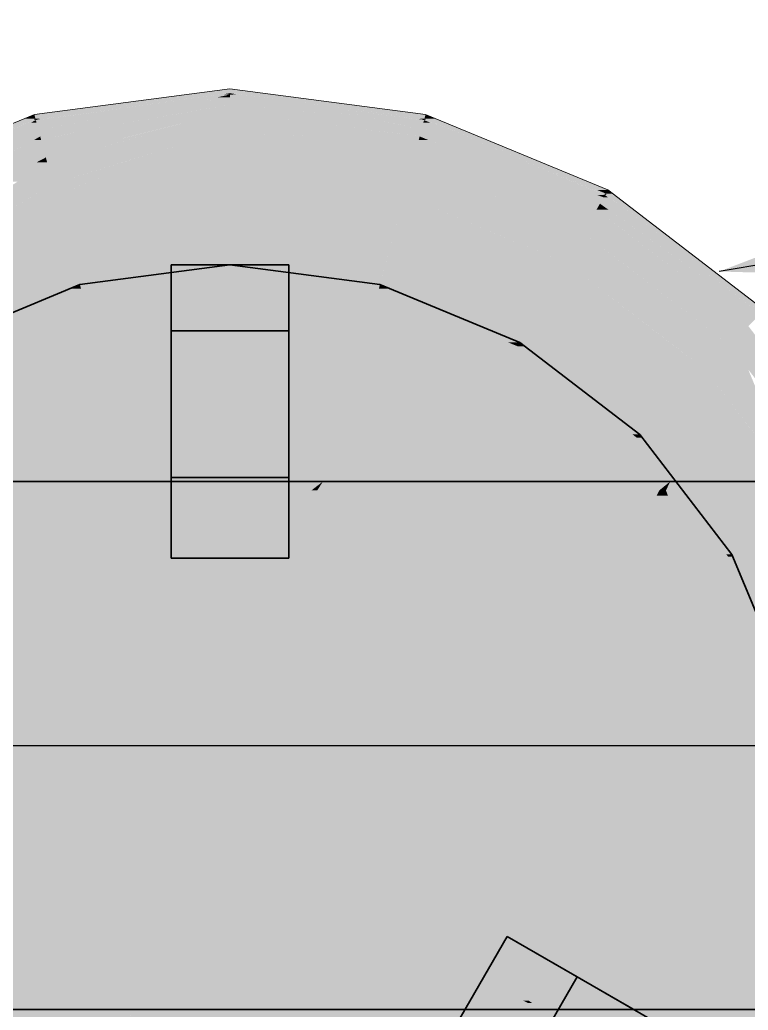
# Model space of a CAD drawing. Extents: x 0 to 756, y -25 to 420.
# Drawn here: x 305.13 to 315.05, y 305.62 to 319.13 of the extents above; entities that cross this region are included whole.
import ezdxf
from ezdxf.lldxf.tags import DXFTag

# ---------------------------------------------------------------- set-up
doc = ezdxf.new("R2010")
doc.units = 0
doc.layers.get('0').update_dxf_attribs({"lineweight": 25})
doc.layers.add('H_Text', color=7, linetype='Continuous', lineweight=25)
for name, color, linetype, lineweight, true_color in [('L_Schalldaempfer', 7, 'Continuous', 35, 0xababab), ('L_Schalldaempfer-Shading', 7, 'Continuous', 35, 0xababab), ('RL_Isolierung', 7, 'fein_strichliert', 18, 0x99ff99), ('Rohrleitung', 1, 'Continuous', 35, 0xff0000), ('Rohrleitung-Shading', 1, 'Continuous', 35, 0xff0000)]:
    doc.layers.add(name, color=color, linetype=linetype, lineweight=lineweight, true_color=true_color)
tags = doc.linetypes.add('fein_strichliert', pattern=[4, 1, -2, 1]).pattern_tags.tags
tags[8:9] = [DXFTag(74, 4), DXFTag(75, 0), DXFTag(340, '0'), DXFTag(46, 0.0), DXFTag(50, 0.0), DXFTag(44, 0.0), DXFTag(45, 0.0)]
tags[6:7] = [DXFTag(74, 4), DXFTag(75, 0), DXFTag(340, '0'), DXFTag(46, 0.0), DXFTag(50, 0.0), DXFTag(44, 0.0), DXFTag(45, 0.0)]
tags[4:5] = [DXFTag(74, 4), DXFTag(75, 0), DXFTag(340, '0'), DXFTag(46, 0.0), DXFTag(50, 0.0), DXFTag(44, 0.0), DXFTag(45, 0.0)]
tags = doc.linetypes.add('STRICHPUNKT2', pattern=[12.7, 6.35, -3.175, 0, -3.175]).pattern_tags.tags
tags[10:11] = [DXFTag(74, 4), DXFTag(75, 0), DXFTag(340, '0'), DXFTag(46, 0.0), DXFTag(50, 0.0), DXFTag(44, 0.0), DXFTag(45, 0.0)]
tags[8:9] = [DXFTag(74, 4), DXFTag(75, 0), DXFTag(340, '0'), DXFTag(46, 0.0), DXFTag(50, 0.0), DXFTag(44, 0.0), DXFTag(45, 0.0)]
tags[6:7] = [DXFTag(74, 4), DXFTag(75, 0), DXFTag(340, '0'), DXFTag(46, 0.0), DXFTag(50, 0.0), DXFTag(44, 0.0), DXFTag(45, 0.0)]
tags[4:5] = [DXFTag(74, 4), DXFTag(75, 0), DXFTag(340, '0'), DXFTag(46, 0.0), DXFTag(50, 0.0), DXFTag(44, 0.0), DXFTag(45, 0.0)]

# ---------------------------------------------------------------- blocks, each defined once
blk = doc.blocks.new('Shading-A0T78ON5OY', base_point=(304.212, 306.629))
at = {"layer": 'Rohrleitung-Shading', "color": 14, "true_color": 0x900000}
for points in [[(306.088, 317.88), (305.658, 317.88), (307.99, 318.187)], [(306.088, 317.88), (307.99, 318.13), (307.639, 318.13)], [(306.149, 317.88), (306.088, 317.88), (307.99, 318.13)], [(307.99, 318.13), (307.639, 318.13), (307.99, 318.187)], [(307.99, 318.118), (307.905, 318.118), (307.99, 318.13)], [(308.42, 318.13), (307.99, 318.13), (307.99, 318.187)], [(308.74, 318.031), (308.42, 318.13), (307.99, 318.13)], [(308.077, 318.118), (307.99, 318.118), (307.99, 318.13)], [(309.17, 318.031), (308.74, 318.031), (308.42, 318.13)], [(305.766, 317.828), (307.99, 318.118), (307.905, 318.118)], [(306.702, 317.938), (306.611, 317.938), (307.99, 318.118)], [(306.702, 317.938), (307.99, 318.108), (307.913, 318.108)], [(307.99, 318.108), (307.913, 318.108), (307.99, 318.118)], [(308.415, 318.064), (308.077, 318.118), (307.99, 318.118)], [(308.074, 318.108), (307.99, 318.108), (307.99, 318.118)], [(308.415, 318.064), (308.074, 318.108), (307.99, 318.108)], [(308.415, 318.064), (308.319, 318.064), (307.99, 318.108)], [(308.488, 318.064), (308.415, 318.064), (308.077, 318.118)], [(309.347, 317.929), (308.415, 318.064), (308.319, 318.064)], [(308.74, 318.031), (308.488, 318.064), (308.415, 318.064)], [(308.74, 318.031), (308.675, 318.031), (308.415, 318.064)], [(310.641, 317.781), (310.554, 317.781), (308.415, 318.064)], [(309.436, 317.929), (309.347, 317.929), (308.415, 318.064)], [(310.641, 317.781), (308.74, 318.031), (308.675, 318.031)], [(310.655, 317.836), (309.17, 318.031), (308.74, 318.031)], [(310.655, 317.836), (310.225, 317.836), (308.74, 318.031)], [(305.754, 317.836), (305.324, 317.836), (306.088, 317.88)], [(305.324, 317.836), (306.088, 317.88), (305.658, 317.88)], [(305.766, 317.828), (305.693, 317.828), (306.088, 317.88)], [(305.862, 317.828), (305.766, 317.828), (306.702, 317.938)], [(305.766, 317.828), (306.702, 317.938), (306.611, 317.938)], [(305.766, 317.828), (306.149, 317.88), (306.088, 317.88)], [(310.638, 317.77), (309.436, 317.929), (309.347, 317.929)], [(310.638, 317.77), (310.556, 317.77), (309.347, 317.929)], [(303.269, 316.913), (305.341, 317.77), (305.312, 317.77)], [(303.567, 317.047), (303.42, 317.047), (305.324, 317.836)], [(303.567, 317.047), (305.338, 317.781), (305.202, 317.781)], [(303.588, 317.047), (303.567, 317.047), (305.338, 317.781)], [(304.144, 317.262), (304.113, 317.262), (305.341, 317.77)], [(304.144, 317.262), (305.344, 317.759), (305.317, 317.759)], [(305.338, 317.781), (305.202, 317.781), (305.324, 317.836)], [(305.341, 317.77), (305.312, 317.77), (305.338, 317.781)], [(305.344, 317.759), (305.317, 317.759), (305.341, 317.77)], [(305.338, 317.781), (305.754, 317.836), (305.324, 317.836)], [(305.423, 317.781), (305.338, 317.781), (305.766, 317.828)], [(305.338, 317.781), (305.766, 317.828), (305.693, 317.828)], [(305.341, 317.77), (305.423, 317.781), (305.338, 317.781)], [(305.408, 317.77), (305.341, 317.77), (305.766, 317.828)], [(305.344, 317.759), (305.408, 317.77), (305.341, 317.77)], [(305.344, 317.759), (305.862, 317.828), (305.766, 317.828)], [(310.641, 317.781), (310.655, 317.836), (310.225, 317.836)], [(310.638, 317.77), (310.641, 317.781), (310.554, 317.781)], [(310.635, 317.759), (310.638, 317.77), (310.556, 317.77)], [(310.663, 317.759), (310.635, 317.759), (310.638, 317.77)], [(311.034, 317.607), (310.663, 317.759), (310.635, 317.759)], [(311.034, 317.607), (311.002, 317.607), (310.635, 317.759)], [(310.667, 317.77), (310.638, 317.77), (310.641, 317.781)], [(311.034, 317.607), (310.667, 317.77), (310.638, 317.77)], [(310.788, 317.781), (310.641, 317.781), (310.655, 317.836)], [(311.34, 317.491), (310.788, 317.781), (310.641, 317.781)], [(311.059, 317.607), (311.034, 317.607), (310.667, 317.77)], [(311.487, 317.491), (311.34, 317.491), (310.788, 317.781)], [(311.9, 317.235), (311.034, 317.607), (311.002, 317.607)], [(311.34, 317.491), (311.059, 317.607), (311.034, 317.607)], [(311.34, 317.491), (311.318, 317.491), (311.034, 317.607)], [(313.111, 316.758), (313.082, 316.758), (311.034, 317.607)], [(311.931, 317.235), (311.9, 317.235), (311.034, 317.607)], [(313.111, 316.758), (311.34, 317.491), (311.318, 317.491)], [(313.14, 316.807), (311.487, 317.491), (311.34, 317.491)], [(313.14, 316.807), (312.993, 316.807), (311.34, 317.491)], [(313.106, 316.748), (311.931, 317.235), (311.9, 317.235)], [(313.106, 316.748), (313.078, 316.748), (311.9, 317.235)], [(313.111, 316.758), (313.14, 316.807), (312.993, 316.807)], [(313.204, 316.758), (313.111, 316.758), (313.14, 316.807)], [(313.1, 316.738), (313.106, 316.748), (313.078, 316.748)], [(313.106, 316.748), (313.111, 316.758), (313.082, 316.758)], [(313.118, 316.738), (313.1, 316.738), (313.106, 316.748)], [(313.447, 316.488), (313.118, 316.738), (313.1, 316.738)], [(313.447, 316.488), (313.426, 316.488), (313.1, 316.738)], [(313.124, 316.748), (313.106, 316.748), (313.111, 316.758)], [(313.447, 316.488), (313.124, 316.748), (313.106, 316.748)], [(313.711, 316.297), (313.204, 316.758), (313.111, 316.758)], [(313.462, 316.488), (313.447, 316.488), (313.124, 316.748)], [(313.804, 316.297), (313.711, 316.297), (313.204, 316.758)], [(314.186, 315.905), (313.447, 316.488), (313.426, 316.488)], [(313.711, 316.297), (313.462, 316.488), (313.447, 316.488)], [(313.711, 316.297), (313.698, 316.297), (313.447, 316.488)], [(315.233, 315.13), (315.214, 315.13), (313.447, 316.488)], [(314.206, 315.905), (314.186, 315.905), (313.447, 316.488)], [(315.233, 315.13), (313.711, 316.297), (313.698, 316.297)], [(315.273, 315.17), (313.804, 316.297), (313.711, 316.297)], [(315.273, 315.17), (315.181, 315.17), (313.711, 316.297)], [(315.225, 315.122), (314.206, 315.905), (314.186, 315.905)], [(315.225, 315.122), (315.207, 315.122), (314.186, 315.905)], [(306.404, 315.517), (305.945, 315.517), (307.99, 315.726)], [(305.945, 315.517), (307.99, 315.726), (307.53, 315.726)], [(307.99, 315.726), (307.53, 315.726), (307.99, 315.787)], [(308.449, 315.726), (307.99, 315.726), (307.99, 315.787)], [(309.575, 315.517), (308.449, 315.726), (307.99, 315.726)], [(310.034, 315.517), (309.575, 315.517), (308.449, 315.726)], [(304.196, 314.728), (304.04, 314.728), (305.961, 315.459)], [(304.04, 314.728), (305.961, 315.459), (305.804, 315.459)], [(305.961, 315.459), (305.804, 315.459), (305.945, 315.517)], [(305.961, 315.459), (306.404, 315.517), (305.945, 315.517)], [(310.019, 315.459), (310.034, 315.517), (309.575, 315.517)], [(310.175, 315.459), (310.019, 315.459), (310.034, 315.517)], [(311.783, 314.728), (310.175, 315.459), (310.019, 315.459)], [(311.94, 314.728), (311.783, 314.728), (310.175, 315.459)], [(311.909, 314.676), (311.94, 314.728), (311.783, 314.728)], [(312.008, 314.676), (311.909, 314.676), (311.94, 314.728)], [(313.477, 313.473), (312.008, 314.676), (311.909, 314.676)], [(313.576, 313.473), (313.477, 313.473), (312.008, 314.676)], [(313.533, 313.43), (313.576, 313.473), (313.477, 313.473)], [(313.609, 313.43), (313.533, 313.43), (313.576, 313.473)], [(314.756, 311.837), (313.609, 313.43), (313.533, 313.43)], [(314.831, 311.837), (314.756, 311.837), (313.609, 313.43)], [(314.779, 311.806), (314.831, 311.837), (314.756, 311.837)], [(314.844, 311.806), (314.779, 311.806), (314.831, 311.837)], [(315.555, 309.931), (314.844, 311.806), (314.779, 311.806)], [(315.62, 309.931), (315.555, 309.931), (314.844, 311.806)], [(314.844, 303.967), (314.779, 303.967), (315.62, 305.842)], [(314.779, 303.967), (315.62, 305.842), (315.555, 305.842)]]:
    blk.add_solid(points, dxfattribs=at)
at = {"layer": 'Rohrleitung-Shading', "color": 14, "true_color": 0xb20000}
for points in [[(307.069, 317.938), (306.702, 317.938), (307.99, 318.108)], [(307.265, 317.948), (307.121, 317.948), (307.99, 318.108)], [(307.265, 317.948), (307.99, 318.071), (307.823, 318.071)], [(307.99, 317.971), (307.401, 317.971), (307.99, 318.071)], [(307.99, 318.071), (307.823, 318.071), (307.99, 318.108)], [(308.269, 318.071), (307.99, 318.071), (307.99, 318.108)], [(309.347, 317.929), (308.269, 318.071), (307.99, 318.071)], [(308.947, 317.971), (307.99, 317.971), (307.99, 318.071)], [(305.577, 317.759), (305.344, 317.759), (306.702, 317.938)], [(305.905, 317.724), (305.354, 317.724), (307.069, 317.938)], [(305.354, 317.724), (307.069, 317.938), (306.702, 317.938)], [(305.38, 317.627), (307.265, 317.948), (307.121, 317.948)], [(305.813, 317.627), (305.38, 317.627), (307.265, 317.948)], [(305.976, 317.612), (305.745, 317.612), (307.86, 317.948)], [(305.745, 317.612), (307.86, 317.948), (307.265, 317.948)], [(305.976, 317.612), (307.99, 317.877), (307.464, 317.877)], [(307.265, 317.948), (307.99, 317.971), (307.401, 317.971)], [(307.86, 317.948), (307.265, 317.948), (307.99, 317.971)], [(307.99, 317.877), (307.464, 317.877), (307.99, 317.971)], [(310.222, 317.792), (309.894, 317.792), (307.99, 317.971)], [(308.513, 317.929), (308.947, 317.971), (307.99, 317.971)], [(308.989, 317.877), (307.99, 317.877), (307.99, 317.971)], [(309.894, 317.792), (308.989, 317.877), (307.99, 317.877)], [(309.683, 317.802), (308.562, 317.802), (307.99, 317.877)], [(309.347, 317.929), (308.513, 317.929), (308.947, 317.971)], [(310.635, 317.759), (309.347, 317.929), (308.513, 317.929)], [(304.299, 317.262), (304.144, 317.262), (305.344, 317.759)], [(304.686, 317.417), (304.625, 317.417), (305.344, 317.759)], [(305.354, 317.724), (305.276, 317.724), (305.344, 317.759)], [(305.354, 317.724), (305.577, 317.759), (305.344, 317.759)], [(308.671, 317.792), (309.683, 317.802), (308.562, 317.802)], [(310.6, 317.627), (309.888, 317.627), (308.562, 317.802)], [(309.894, 317.792), (308.671, 317.792), (309.683, 317.802)], [(310.6, 317.627), (309.894, 317.792), (308.671, 317.792)], [(310.635, 317.759), (310.222, 317.792), (309.894, 317.792)], [(310.635, 317.759), (310.246, 317.759), (309.894, 317.792)], [(310.625, 317.724), (310.187, 317.724), (309.894, 317.792)], [(310.625, 317.724), (310.635, 317.759), (310.246, 317.759)], [(310.721, 317.724), (310.625, 317.724), (310.635, 317.759)], [(304.686, 317.417), (305.354, 317.724), (305.276, 317.724)], [(304.686, 317.417), (305.38, 317.627), (305.143, 317.627)], [(304.932, 317.417), (304.686, 317.417), (305.38, 317.627)], [(305.38, 317.627), (305.143, 317.627), (305.354, 317.724)], [(305.404, 317.537), (305.187, 317.537), (305.38, 317.627)], [(305.38, 317.627), (305.905, 317.724), (305.354, 317.724)], [(305.404, 317.537), (305.813, 317.627), (305.38, 317.627)], [(305.404, 317.537), (305.976, 317.612), (305.745, 317.612)], [(310.575, 317.537), (310.6, 317.627), (309.888, 317.627)], [(310.6, 317.627), (310.625, 317.724), (310.187, 317.724)], [(310.843, 317.537), (310.575, 317.537), (310.6, 317.627)], [(310.878, 317.627), (310.6, 317.627), (310.625, 317.724)], [(312.471, 316.962), (312.393, 316.962), (310.6, 317.627)], [(311.702, 317.235), (310.878, 317.627), (310.6, 317.627)], [(311.9, 317.235), (310.721, 317.724), (310.625, 317.724)], [(311.9, 317.235), (311.702, 317.235), (310.878, 317.627)], [(303.528, 316.76), (305.404, 317.537), (305.187, 317.537)], [(312.393, 316.962), (310.843, 317.537), (310.575, 317.537)], [(311.274, 317.316), (311.109, 317.316), (310.575, 317.537)], [(312.086, 316.962), (311.274, 317.316), (311.109, 317.316)], [(313.032, 316.62), (312.789, 316.62), (311.109, 317.316)], [(312.393, 316.962), (312.086, 316.962), (311.274, 317.316)], [(313.1, 316.738), (311.9, 317.235), (311.702, 317.235)], [(313.032, 316.62), (312.393, 316.962), (312.086, 316.962)], [(313.1, 316.738), (312.471, 316.962), (312.393, 316.962)], [(313.1, 316.738), (312.996, 316.738), (312.393, 316.962)], [(313.082, 316.706), (312.87, 316.706), (312.393, 316.962)], [(313.032, 316.62), (313.082, 316.706), (312.87, 316.706)], [(313.082, 316.706), (313.1, 316.738), (312.996, 316.738)], [(313.201, 316.62), (313.032, 316.62), (313.082, 316.706)], [(313.142, 316.706), (313.082, 316.706), (313.1, 316.738)], [(314.186, 315.905), (313.142, 316.706), (313.082, 316.706)], [(312.985, 316.539), (313.032, 316.62), (312.789, 316.62)], [(313.146, 316.539), (312.985, 316.539), (313.032, 316.62)], [(314.875, 315.088), (313.146, 316.539), (312.985, 316.539)], [(314.186, 315.905), (313.201, 316.62), (313.032, 316.62)], [(314.186, 315.905), (314.04, 315.905), (313.032, 316.62)], [(315.191, 315.088), (314.875, 315.088), (313.146, 316.539)], [(315.154, 315.114), (314.186, 315.905), (314.04, 315.905)], [(315.217, 315.114), (315.154, 315.114), (314.186, 315.905)], [(307.99, 315.549), (306.646, 315.549), (307.99, 315.726)], [(309.333, 315.549), (307.99, 315.549), (307.99, 315.726)], [(306.006, 315.288), (305.548, 315.288), (305.961, 315.459)], [(307.304, 315.459), (305.961, 315.459), (307.99, 315.549)], [(305.961, 315.459), (307.99, 315.549), (306.646, 315.549)], [(306.006, 315.288), (307.304, 315.459), (305.961, 315.459)], [(308.675, 315.459), (309.333, 315.549), (307.99, 315.549)], [(310.019, 315.459), (308.675, 315.459), (309.333, 315.549)], [(309.973, 315.288), (310.019, 315.459), (308.675, 315.459)], [(310.431, 315.288), (309.973, 315.288), (310.019, 315.459)], [(304.528, 314.676), (304.07, 314.676), (306.006, 315.288)], [(304.07, 314.676), (306.006, 315.288), (305.548, 315.288)], [(311.451, 314.676), (310.431, 315.288), (309.973, 315.288)], [(311.909, 314.676), (311.451, 314.676), (310.431, 315.288)], [(315.054, 314.951), (315.191, 315.088), (314.875, 315.088)], [(311.821, 314.523), (311.909, 314.676), (311.451, 314.676)], [(312.109, 314.523), (311.821, 314.523), (311.909, 314.676)], [(313.245, 313.43), (312.109, 314.523), (311.821, 314.523)], [(313.533, 313.43), (313.245, 313.43), (312.109, 314.523)], [(313.408, 313.305), (313.533, 313.43), (313.245, 313.43)], [(313.629, 313.305), (313.408, 313.305), (313.533, 313.43)], [(314.558, 311.806), (313.629, 313.305), (313.408, 313.305)], [(314.779, 311.806), (314.558, 311.806), (313.629, 313.305)], [(314.626, 311.718), (314.779, 311.806), (314.558, 311.806)], [(314.815, 311.718), (314.626, 311.718), (314.779, 311.806)], [(315.372, 309.916), (314.815, 311.718), (314.626, 311.718)], [(315.562, 309.916), (315.372, 309.916), (314.815, 311.718)], [(314.815, 304.055), (314.626, 304.055), (315.562, 305.858)], [(314.626, 304.055), (315.562, 305.858), (315.372, 305.858)]]:
    blk.add_solid(points, dxfattribs=at)
at = {"layer": 'Rohrleitung-Shading', "color": 12, "true_color": 0xd00000}
for points in [[(306.929, 317.612), (305.976, 317.612), (307.99, 317.877)], [(306.943, 317.586), (306.826, 317.586), (307.99, 317.877)], [(307.99, 317.827), (307.808, 317.827), (307.99, 317.877)], [(308.372, 317.827), (307.99, 317.827), (307.99, 317.877)], [(306.943, 317.586), (307.99, 317.827), (307.808, 317.827)], [(307.99, 317.586), (306.943, 317.586), (307.99, 317.827)], [(308.562, 317.802), (308.372, 317.827), (307.99, 317.827)], [(308.562, 317.802), (307.99, 317.802), (307.99, 317.827)], [(307.99, 317.58), (308.562, 317.802), (307.99, 317.802)], [(310.243, 317.58), (307.99, 317.58), (308.562, 317.802)], [(305.636, 317.537), (305.404, 317.537), (305.976, 317.612)], [(306.433, 317.488), (305.417, 317.488), (306.929, 317.612)], [(305.417, 317.488), (306.929, 317.612), (305.976, 317.612)], [(304.004, 316.76), (303.528, 316.76), (305.404, 317.537)], [(304.469, 316.985), (304.41, 316.985), (305.404, 317.537)], [(304.469, 316.985), (305.417, 317.488), (305.321, 317.488)], [(305.481, 317.25), (304.968, 317.25), (305.417, 317.488)], [(305.417, 317.488), (305.321, 317.488), (305.404, 317.537)], [(305.417, 317.488), (305.636, 317.537), (305.404, 317.537)], [(305.481, 317.25), (306.433, 317.488), (305.417, 317.488)], [(305.481, 317.25), (306.943, 317.586), (306.826, 317.586)], [(305.734, 317.25), (305.481, 317.25), (306.943, 317.586)], [(307.305, 317.422), (306.354, 317.422), (307.99, 317.58)], [(306.354, 317.422), (307.99, 317.58), (306.922, 317.58)], [(307.99, 317.58), (306.922, 317.58), (306.943, 317.586)], [(307.99, 317.58), (307.99, 317.586), (306.943, 317.586)], [(307.305, 317.422), (307.99, 317.513), (307.695, 317.513)], [(307.99, 317.513), (307.695, 317.513), (307.99, 317.58)], [(309.207, 317.537), (310.243, 317.58), (307.99, 317.58)], [(309.88, 317.513), (307.99, 317.513), (307.99, 317.58)], [(308.176, 317.488), (309.88, 317.513), (307.99, 317.513)], [(310.562, 317.488), (308.176, 317.488), (309.88, 317.513)], [(310.481, 317.185), (310.562, 317.488), (308.176, 317.488)], [(310.575, 317.537), (309.207, 317.537), (310.243, 317.58)], [(310.562, 317.488), (310.575, 317.537), (309.207, 317.537)], [(311.109, 317.316), (310.516, 317.316), (310.562, 317.488)], [(310.693, 317.488), (310.562, 317.488), (310.575, 317.537)], [(311.109, 317.316), (310.693, 317.488), (310.562, 317.488)], [(305.498, 317.185), (307.305, 317.422), (306.354, 317.422)], [(304.469, 316.985), (305.481, 317.25), (304.968, 317.25)], [(304.982, 316.985), (304.469, 316.985), (305.481, 317.25)], [(304.86, 316.92), (305.498, 317.185), (305.357, 317.185)], [(305.498, 317.185), (305.357, 317.185), (305.481, 317.25)], [(305.498, 317.185), (305.734, 317.25), (305.481, 317.25)], [(310.481, 317.185), (311.109, 317.316), (310.516, 317.316)], [(311.426, 317.185), (310.481, 317.185), (311.109, 317.316)], [(312.04, 316.539), (311.426, 317.185), (310.481, 317.185)], [(312.985, 316.539), (312.04, 316.539), (311.426, 317.185)], [(312.803, 316.223), (312.985, 316.539), (312.04, 316.539)], [(313.396, 316.223), (312.803, 316.223), (312.985, 316.539)], [(314.46, 314.951), (313.396, 316.223), (312.803, 316.223)], [(315.054, 314.951), (314.46, 314.951), (313.396, 316.223)], [(307.99, 315.288), (306.006, 315.288), (307.99, 315.549)], [(309.973, 315.288), (307.99, 315.288), (307.99, 315.549)], [(306.079, 315.018), (305.354, 315.018), (306.006, 315.288)], [(306.011, 315.27), (307.99, 315.288), (306.006, 315.288)], [(307.99, 315.27), (306.011, 315.27), (307.99, 315.288)], [(306.079, 315.018), (307.99, 315.27), (306.011, 315.27)], [(309.968, 315.27), (307.99, 315.27), (309.973, 315.288)], [(307.99, 315.27), (309.973, 315.288), (307.99, 315.288)], [(309.9, 315.018), (309.968, 315.27), (307.99, 315.27)], [(310.625, 315.018), (309.9, 315.018), (309.973, 315.288)], [(304.883, 314.523), (304.158, 314.523), (306.079, 315.018)], [(304.158, 314.523), (306.079, 315.018), (305.354, 315.018)], [(311.096, 314.523), (310.625, 315.018), (309.9, 315.018)], [(311.821, 314.523), (311.096, 314.523), (310.625, 315.018)], [(314.796, 314.693), (315.054, 314.951), (314.46, 314.951)], [(315.252, 314.693), (314.796, 314.693), (315.054, 314.951)], [(316.186, 312.882), (315.252, 314.693), (314.796, 314.693)], [(311.681, 314.281), (311.821, 314.523), (311.096, 314.523)], [(312.137, 314.281), (311.681, 314.281), (311.821, 314.523)], [(312.953, 313.305), (312.137, 314.281), (311.681, 314.281)], [(313.408, 313.305), (312.953, 313.305), (312.137, 314.281)], [(313.21, 313.107), (313.408, 313.305), (312.953, 313.305)], [(313.56, 313.107), (313.21, 313.107), (313.408, 313.305)], [(314.276, 311.718), (313.56, 313.107), (313.21, 313.107)], [(314.626, 311.718), (314.276, 311.718), (313.56, 313.107)], [(314.383, 311.578), (314.626, 311.718), (314.276, 311.718)], [(314.684, 311.578), (314.383, 311.578), (314.626, 311.718)], [(315.091, 309.87), (314.684, 311.578), (314.383, 311.578)], [(315.391, 309.87), (315.091, 309.87), (314.684, 311.578)], [(314.684, 304.195), (314.383, 304.195), (315.391, 305.903)], [(314.383, 304.195), (315.391, 305.903), (315.091, 305.903)]]:
    blk.add_solid(points, dxfattribs=at)
at = {"layer": 'Rohrleitung-Shading', "color": 1, "true_color": 0xe80000}
for points in [[(307.99, 317.422), (307.305, 317.422), (307.99, 317.513)], [(310.481, 317.185), (307.99, 317.185), (307.99, 317.513)], [(306.532, 317.185), (305.498, 317.185), (307.305, 317.422)], [(306.011, 316.891), (305.577, 316.891), (307.305, 317.422)], [(307.99, 317.042), (306.379, 317.042), (307.99, 317.422)], [(306.379, 317.042), (307.99, 317.422), (307.305, 317.422)], [(305.096, 316.92), (304.86, 316.92), (305.498, 317.185)], [(305.577, 316.891), (305.05, 316.891), (305.498, 317.185)], [(305.577, 316.891), (306.532, 317.185), (305.498, 317.185)], [(310.443, 317.042), (307.99, 317.042), (310.481, 317.185)], [(307.99, 317.042), (310.481, 317.185), (307.99, 317.185)], [(311.579, 316.73), (310.359, 316.73), (310.481, 317.185)], [(305.62, 316.73), (307.99, 317.042), (306.379, 317.042)], [(310.359, 316.73), (310.443, 317.042), (307.99, 317.042)], [(304.667, 316.335), (304.204, 316.335), (305.577, 316.891)], [(304.204, 316.335), (305.577, 316.891), (305.05, 316.891)], [(305.62, 316.73), (305.314, 316.73), (305.577, 316.891)], [(305.62, 316.73), (306.011, 316.891), (305.577, 316.891)], [(304.667, 316.335), (305.62, 316.73), (305.314, 316.73)], [(311.583, 316.223), (311.579, 316.73), (310.359, 316.73)], [(312.803, 316.223), (311.583, 316.223), (311.579, 316.73)], [(312.567, 315.815), (312.803, 316.223), (311.583, 316.223)], [(313.334, 315.815), (312.567, 315.815), (312.803, 316.223)], [(314.03, 314.693), (313.334, 315.815), (312.567, 315.815)], [(314.796, 314.693), (314.03, 314.693), (313.334, 315.815)], [(307.99, 315.018), (306.079, 315.018), (307.99, 315.27)], [(309.9, 315.018), (307.99, 315.018), (307.99, 315.27)], [(306.172, 314.669), (305.237, 314.669), (306.079, 315.018)], [(306.108, 314.909), (307.99, 315.018), (306.079, 315.018)], [(307.99, 314.909), (306.108, 314.909), (307.99, 315.018)], [(306.172, 314.669), (307.99, 314.909), (306.108, 314.909)], [(309.871, 314.909), (307.99, 314.909), (309.9, 315.018)], [(307.99, 314.909), (309.9, 315.018), (307.99, 315.018)], [(309.807, 314.669), (309.871, 314.909), (307.99, 314.909)], [(310.742, 314.669), (309.807, 314.669), (309.9, 315.018)], [(305.233, 314.281), (304.298, 314.281), (306.172, 314.669)], [(304.298, 314.281), (306.172, 314.669), (305.237, 314.669)], [(310.746, 314.281), (310.742, 314.669), (309.807, 314.669)], [(311.681, 314.281), (310.746, 314.281), (310.742, 314.669)], [(314.463, 314.36), (314.796, 314.693), (314.03, 314.693)], [(315.052, 314.36), (314.463, 314.36), (314.796, 314.693)], [(315.738, 312.7), (315.052, 314.36), (314.463, 314.36)], [(304.479, 313.968), (305.233, 314.281), (304.298, 314.281)], [(311.501, 313.968), (311.681, 314.281), (310.746, 314.281)], [(312.089, 313.968), (311.501, 313.968), (311.681, 314.281)], [(312.622, 313.107), (312.089, 313.968), (311.501, 313.968)], [(313.21, 313.107), (312.622, 313.107), (312.089, 313.968)], [(312.955, 312.852), (313.21, 313.107), (312.622, 313.107)], [(313.406, 312.852), (312.955, 312.852), (313.21, 313.107)], [(313.932, 311.578), (313.406, 312.852), (312.955, 312.852)], [(314.383, 311.578), (313.932, 311.578), (313.406, 312.852)], [(314.071, 311.398), (314.383, 311.578), (313.932, 311.578)], [(314.458, 311.398), (314.071, 311.398), (314.383, 311.578)], [(314.734, 309.797), (314.458, 311.398), (314.071, 311.398)], [(315.121, 309.797), (314.734, 309.797), (314.458, 311.398)], [(314.772, 309.704), (315.121, 309.797), (314.734, 309.797)], [(314.772, 309.704), (315.133, 309.704), (315.121, 309.797)], [(315.012, 307.887), (315.373, 307.887), (314.772, 309.704)], [(315.373, 307.887), (314.772, 309.704), (315.133, 309.704)], [(315.133, 306.069), (314.772, 306.069), (315.373, 307.887)], [(314.772, 306.069), (315.373, 307.887), (315.012, 307.887)], [(315.121, 305.976), (314.734, 305.976), (314.772, 306.069)], [(315.121, 305.976), (315.133, 306.069), (314.772, 306.069)], [(314.458, 304.376), (314.071, 304.376), (315.121, 305.976)], [(314.071, 304.376), (315.121, 305.976), (314.734, 305.976)]]:
    blk.add_solid(points, dxfattribs=at)
at = {"layer": 'Rohrleitung-Shading', "color": 1, "true_color": 0xf70000}
for points in [[(307.99, 316.73), (305.62, 316.73), (307.99, 317.042)], [(310.359, 316.73), (307.99, 316.73), (307.99, 317.042)], [(305.726, 316.335), (304.667, 316.335), (305.62, 316.73)], [(306.73, 312.588), (307.99, 316.73), (305.62, 316.73)], [(307.99, 312.588), (306.73, 312.588), (307.99, 316.73)], [(309.249, 312.588), (307.99, 312.588), (310.359, 316.73)], [(307.99, 312.588), (310.359, 316.73), (307.99, 316.73)], [(312.567, 315.815), (310.114, 315.815), (310.359, 316.73)], [(305.534, 312.428), (305.726, 316.335), (304.667, 316.335)], [(306.773, 312.428), (305.534, 312.428), (305.726, 316.335)], [(310.612, 312.428), (309.206, 312.428), (312.567, 315.815)], [(309.206, 312.428), (312.567, 315.815), (310.114, 315.815)], [(314.463, 314.36), (311.727, 314.36), (312.567, 315.815)], [(305.639, 311.958), (304.856, 315.488), (303.601, 315.488)], [(307.99, 314.669), (306.172, 314.669), (307.99, 314.909)], [(309.807, 314.669), (307.99, 314.669), (307.99, 314.909)], [(306.36, 313.968), (304.479, 313.968), (306.172, 314.669)], [(307.023, 311.493), (307.99, 314.669), (306.172, 314.669)], [(307.99, 311.493), (307.023, 311.493), (307.99, 314.669)], [(308.956, 311.493), (307.99, 311.493), (309.807, 314.669)], [(307.99, 311.493), (309.807, 314.669), (307.99, 314.669)], [(311.501, 313.968), (309.619, 313.968), (309.807, 314.669)], [(312.061, 311.958), (310.34, 311.958), (314.463, 314.36)], [(310.34, 311.958), (314.463, 314.36), (311.727, 314.36)], [(315.918, 312.464), (312.567, 312.464), (314.463, 314.36)], [(305.979, 311.37), (306.36, 313.968), (304.479, 313.968)], [(307.056, 311.37), (305.979, 311.37), (306.36, 313.968)], [(310.001, 311.37), (308.923, 311.37), (311.501, 313.968)], [(308.923, 311.37), (311.501, 313.968), (309.619, 313.968)], [(312.955, 312.852), (310.856, 312.852), (311.501, 313.968)], [(305.639, 311.958), (303.918, 311.958), (304.626, 313.713)], [(306.187, 311.01), (304.867, 311.01), (305.123, 312.852)], [(311.113, 311.01), (309.793, 311.01), (312.955, 312.852)], [(309.793, 311.01), (312.955, 312.852), (310.856, 312.852)], [(314.071, 311.398), (311.501, 311.398), (312.955, 312.852)], [(306.773, 312.428), (307.99, 312.588), (306.73, 312.588)], [(309.206, 312.428), (309.249, 312.588), (307.99, 312.588)], [(313.748, 311.211), (311.314, 311.211), (315.918, 312.464)], [(311.314, 311.211), (315.918, 312.464), (312.567, 312.464)], [(316.833, 310.256), (312.094, 310.256), (315.918, 312.464)], [(305.639, 311.958), (306.773, 312.428), (305.534, 312.428)], [(310.34, 311.958), (310.612, 312.428), (309.206, 312.428)], [(304.665, 311.211), (305.639, 311.958), (303.918, 311.958)], [(311.314, 311.211), (312.061, 311.958), (310.34, 311.958)], [(305.44, 310.437), (303.573, 310.437), (304.479, 311.398)], [(307.056, 311.37), (307.99, 311.493), (307.023, 311.493)], [(308.923, 311.37), (308.956, 311.493), (307.99, 311.493)], [(312.406, 310.437), (310.54, 310.437), (314.071, 311.398)], [(310.54, 310.437), (314.071, 311.398), (311.501, 311.398)], [(314.772, 309.704), (311.138, 309.704), (314.071, 311.398)], [(306.187, 311.01), (307.056, 311.37), (305.979, 311.37)], [(309.793, 311.01), (310.001, 311.37), (308.923, 311.37)], [(312.061, 310.237), (313.748, 311.211), (311.314, 311.211)], [(305.44, 310.437), (306.187, 311.01), (304.867, 311.01)], [(310.54, 310.437), (311.113, 311.01), (309.793, 311.01)], [(304.867, 309.69), (305.44, 310.437), (303.573, 310.437)], [(311.113, 309.69), (312.406, 310.437), (310.54, 310.437)], [(316.763, 310.237), (312.061, 310.237), (316.833, 310.256)], [(312.061, 310.237), (316.833, 310.256), (312.094, 310.256)], [(312.531, 309.103), (316.763, 310.237), (312.061, 310.237)], [(312.531, 309.103), (316.985, 309.103), (316.833, 310.256)], [(314.719, 309.69), (311.113, 309.69), (314.772, 309.704)], [(311.113, 309.69), (314.772, 309.704), (311.138, 309.704)], [(311.473, 308.82), (314.719, 309.69), (311.113, 309.69)], [(311.473, 308.82), (314.889, 308.82), (314.772, 309.704)], [(312.691, 307.887), (317.145, 307.887), (312.531, 309.103)], [(317.145, 307.887), (312.531, 309.103), (316.985, 309.103)], [(311.596, 307.887), (315.012, 307.887), (311.473, 308.82)], [(315.012, 307.887), (311.473, 308.82), (314.889, 308.82)], [(314.889, 306.953), (311.473, 306.953), (315.012, 307.887)], [(311.473, 306.953), (315.012, 307.887), (311.596, 307.887)], [(316.985, 306.67), (312.531, 306.67), (317.145, 307.887)], [(312.531, 306.67), (317.145, 307.887), (312.691, 307.887)], [(314.719, 306.084), (311.113, 306.084), (311.473, 306.953)], [(314.772, 306.069), (314.889, 306.953), (311.473, 306.953)], [(316.763, 305.536), (312.061, 305.536), (312.531, 306.67)], [(316.833, 305.517), (316.985, 306.67), (312.531, 306.67)], [(305.44, 305.337), (303.573, 305.337), (304.867, 306.084)], [(312.406, 305.337), (310.54, 305.337), (311.113, 306.084)], [(311.138, 306.069), (314.719, 306.084), (311.113, 306.084)], [(314.772, 306.069), (311.138, 306.069), (314.719, 306.084)], [(314.071, 304.376), (314.772, 306.069), (311.138, 306.069)]]:
    blk.add_solid(points, dxfattribs=at)
at = {"layer": 'Rohrleitung-Shading', "color": 1, "true_color": 0xf20000}
for points in [[(307.19, 313.842), (308.79, 313.842), (307.19, 315.787)], [(308.79, 313.842), (307.19, 315.787), (308.79, 315.787)]]:
    blk.add_solid(points, dxfattribs=at)
at = {"layer": 'Rohrleitung-Shading', "color": 1, "true_color": 0xf80000}
for points in [[(307.19, 311.787), (308.79, 311.787), (307.19, 313.842)], [(308.79, 311.787), (307.19, 313.842), (308.79, 313.842)], [(313.548, 305.601), (311.174, 305.601), (311.767, 306.629)]]:
    blk.add_solid(points, dxfattribs=at)
at = {"layer": 'Rohrleitung-Shading', "color": 1, "true_color": 0xfe0000}
for points in [[(307.99, 312.428), (306.773, 312.428), (307.99, 312.588)], [(309.206, 312.428), (307.99, 312.428), (307.99, 312.588)], [(306.899, 311.958), (305.639, 311.958), (306.773, 312.428)], [(307.99, 307.887), (307.99, 312.428), (306.773, 312.428)], [(307.99, 307.887), (309.206, 312.428), (307.99, 312.428)], [(310.34, 311.958), (309.081, 311.958), (309.206, 312.428)], [(306.07, 311.211), (304.665, 311.211), (305.639, 311.958)], [(307.99, 307.887), (306.899, 311.958), (305.639, 311.958)], [(307.99, 307.887), (310.34, 311.958), (309.081, 311.958)], [(311.314, 311.211), (309.909, 311.211), (310.34, 311.958)], [(307.99, 311.37), (307.056, 311.37), (307.99, 311.493)], [(308.923, 311.37), (307.99, 311.37), (307.99, 311.493)], [(307.153, 311.01), (306.187, 311.01), (307.056, 311.37)], [(307.99, 307.887), (307.99, 311.37), (307.056, 311.37)], [(307.99, 307.887), (308.923, 311.37), (307.99, 311.37)], [(309.793, 311.01), (308.826, 311.01), (308.923, 311.37)], [(305.639, 310.237), (303.918, 310.237), (304.665, 311.211)], [(307.99, 307.887), (306.07, 311.211), (304.665, 311.211)], [(307.99, 307.887), (311.314, 311.211), (309.909, 311.211)], [(312.061, 310.237), (310.34, 310.237), (311.314, 311.211)], [(306.517, 310.437), (305.44, 310.437), (306.187, 311.01)], [(307.99, 307.887), (307.153, 311.01), (306.187, 311.01)], [(307.99, 307.887), (309.793, 311.01), (308.826, 311.01)], [(310.54, 310.437), (309.462, 310.437), (309.793, 311.01)], [(306.187, 309.69), (304.867, 309.69), (305.44, 310.437)], [(307.99, 307.887), (306.517, 310.437), (305.44, 310.437)], [(307.99, 307.887), (310.54, 310.437), (309.462, 310.437)], [(311.113, 309.69), (309.793, 309.69), (310.54, 310.437)], [(305.882, 309.103), (303.448, 309.103), (303.918, 310.237)], [(307.99, 307.887), (305.639, 310.237), (303.918, 310.237)], [(307.99, 307.887), (312.061, 310.237), (310.34, 310.237)], [(312.531, 309.103), (310.097, 309.103), (312.061, 310.237)], [(306.373, 308.82), (304.506, 308.82), (304.867, 309.69)], [(307.99, 307.887), (306.187, 309.69), (304.867, 309.69)], [(307.99, 307.887), (311.113, 309.69), (309.793, 309.69)], [(311.473, 308.82), (309.606, 308.82), (311.113, 309.69)], [(303.288, 307.887), (307.99, 307.887), (303.448, 309.103)], [(307.99, 307.887), (305.882, 309.103), (303.448, 309.103)], [(307.99, 307.887), (312.531, 309.103), (310.097, 309.103)], [(307.99, 307.887), (312.691, 307.887), (312.531, 309.103)], [(304.383, 307.887), (307.99, 307.887), (304.506, 308.82)], [(307.99, 307.887), (306.373, 308.82), (304.506, 308.82)], [(307.99, 307.887), (311.473, 308.82), (309.606, 308.82)], [(307.99, 307.887), (311.596, 307.887), (311.473, 308.82)], [(303.448, 306.67), (307.99, 307.887), (303.288, 307.887)], [(305.882, 306.67), (303.448, 306.67), (307.99, 307.887)], [(305.639, 305.536), (303.918, 305.536), (307.99, 307.887)], [(304.506, 306.953), (307.99, 307.887), (304.383, 307.887)], [(306.373, 306.953), (304.506, 306.953), (307.99, 307.887)], [(306.07, 304.562), (304.665, 304.562), (307.99, 307.887)], [(306.187, 306.084), (304.867, 306.084), (307.99, 307.887)], [(306.517, 305.337), (305.44, 305.337), (307.99, 307.887)], [(306.899, 303.815), (305.639, 303.815), (307.99, 307.887)], [(307.153, 304.764), (306.187, 304.764), (307.99, 307.887)], [(307.99, 303.345), (306.773, 303.345), (307.99, 307.887)], [(307.99, 304.403), (307.056, 304.403), (307.99, 307.887)], [(311.473, 306.953), (311.596, 307.887), (307.99, 307.887)], [(311.473, 306.953), (309.606, 306.953), (307.99, 307.887)], [(311.113, 306.084), (309.793, 306.084), (307.99, 307.887)], [(310.54, 305.337), (309.462, 305.337), (307.99, 307.887)], [(309.793, 304.764), (308.826, 304.764), (307.99, 307.887)], [(308.923, 304.403), (307.99, 304.403), (307.99, 307.887)], [(312.531, 306.67), (312.691, 307.887), (307.99, 307.887)], [(312.531, 306.67), (310.097, 306.67), (307.99, 307.887)], [(312.061, 305.536), (310.34, 305.536), (307.99, 307.887)], [(311.314, 304.562), (309.909, 304.562), (307.99, 307.887)], [(310.34, 303.815), (309.081, 303.815), (307.99, 307.887)], [(309.206, 303.345), (307.99, 303.345), (307.99, 307.887)], [(304.867, 306.084), (306.373, 306.953), (304.506, 306.953)], [(311.113, 306.084), (311.473, 306.953), (309.606, 306.953)], [(303.918, 305.536), (305.882, 306.67), (303.448, 306.67)], [(312.061, 305.536), (312.531, 306.67), (310.097, 306.67)], [(305.44, 305.337), (306.187, 306.084), (304.867, 306.084)], [(310.54, 305.337), (311.113, 306.084), (309.793, 306.084)]]:
    blk.add_solid(points, dxfattribs=at)
blk = doc.blocks.new('Shading-A0T78ONPOY', base_point=(298.921, 307.394))
at = {"layer": 'L_Schalldaempfer-Shading', "color": 251, "true_color": 0x606060}
for points in [[(303.237, 312.71), (305.188, 312.71), (303.359, 312.833)], [(305.188, 312.71), (303.359, 312.833), (305.295, 312.833)], [(305.188, 312.71), (309.099, 312.71), (305.295, 312.833)], [(309.099, 312.71), (305.295, 312.833), (309.258, 312.833)], [(309.099, 312.71), (309.2, 312.744), (309.143, 312.744)], [(309.099, 312.71), (309.177, 312.71), (309.2, 312.744)], [(309.2, 312.744), (309.143, 312.744), (309.258, 312.833)], [(309.185, 312.722), (309.591, 312.833), (309.258, 312.833)], [(313.854, 312.722), (309.185, 312.722), (313.99, 312.833)], [(309.185, 312.722), (313.99, 312.833), (309.591, 312.833)], [(313.839, 312.71), (313.947, 312.744), (313.881, 312.744)], [(313.839, 312.71), (313.931, 312.71), (313.947, 312.744)], [(313.947, 312.744), (313.881, 312.744), (313.99, 312.833)], [(313.931, 312.71), (315.506, 312.71), (313.961, 312.772)], [(313.961, 312.772), (314.743, 312.772), (313.99, 312.833)], [(314.22, 312.762), (314.871, 312.762), (313.961, 312.772)], [(314.871, 312.762), (313.961, 312.772), (314.743, 312.772)], [(318.457, 312.778), (317.671, 312.833), (313.99, 312.833)], [(314.674, 312.778), (318.457, 312.778), (313.99, 312.833)], [(315.506, 312.71), (314.871, 312.762), (314.22, 312.762)], [(314.871, 312.762), (317.758, 312.762), (314.674, 312.778)], [(317.758, 312.762), (314.674, 312.778), (318.457, 312.778)], [(315.506, 312.71), (317.758, 312.762), (314.871, 312.762)], [(309.177, 312.71), (313.839, 312.71), (309.185, 312.722)], [(313.839, 312.71), (313.854, 312.722), (309.185, 312.722)], [(303.359, 305.633), (306.243, 305.633), (303.237, 305.756)], [(306.243, 305.633), (303.237, 305.756), (306.104, 305.756)], [(306.243, 305.633), (312.241, 305.633), (306.104, 305.756)], [(312.241, 305.633), (306.104, 305.756), (311.98, 305.756)], [(312.109, 305.722), (312.052, 305.722), (311.98, 305.756)], [(312.109, 305.722), (312.058, 305.756), (311.98, 305.756)], [(312.241, 305.633), (312.109, 305.722), (312.052, 305.722)], [(312.241, 305.633), (312.933, 305.633), (312.058, 305.756)], [(312.933, 305.633), (312.058, 305.756), (312.423, 305.756)], [(312.581, 305.718), (319.176, 305.756), (312.423, 305.756)], [(319.281, 305.718), (312.581, 305.718), (319.176, 305.756)], [(312.645, 305.702), (319.281, 305.718), (312.581, 305.718)], [(312.645, 305.702), (315.112, 305.702), (315.082, 305.708)], [(312.933, 305.633), (315.479, 305.633), (312.645, 305.702)], [(315.479, 305.633), (312.645, 305.702), (315.112, 305.702)]]:
    blk.add_solid(points, dxfattribs=at)
at = {"layer": 'L_Schalldaempfer-Shading', "color": 8, "true_color": 0x767676}
for points in [[(305.121, 312.351), (303.237, 312.71), (305.188, 312.71)], [(305.121, 312.351), (308.862, 312.351), (305.188, 312.71)], [(308.862, 312.351), (305.188, 312.71), (309.099, 312.71)], [(308.862, 312.351), (309.204, 312.351), (309.099, 312.71)], [(309.204, 312.351), (309.099, 312.71), (309.177, 312.71)], [(312.247, 312.531), (309.19, 312.531), (309.177, 312.71)], [(311.784, 312.558), (313.839, 312.71), (309.177, 312.71)], [(313.766, 312.558), (311.784, 312.558), (313.839, 312.71)], [(313.666, 312.351), (314.064, 312.351), (313.804, 312.638)], [(313.804, 312.638), (313.958, 312.638), (313.839, 312.71)], [(314.064, 312.351), (313.804, 312.638), (313.958, 312.638)], [(313.958, 312.638), (313.839, 312.71), (313.931, 312.71)], [(314.064, 312.351), (318.369, 312.351), (313.931, 312.71)], [(318.369, 312.351), (313.931, 312.71), (315.506, 312.71)], [(312.649, 312.507), (312.247, 312.531), (309.19, 312.531)], [(312.649, 312.507), (309.192, 312.507), (309.19, 312.531)], [(309.204, 312.351), (312.649, 312.507), (309.192, 312.507)], [(309.204, 312.351), (313.445, 312.351), (312.495, 312.5)], [(312.649, 312.507), (313.766, 312.558), (311.784, 312.558)], [(312.495, 312.5), (313.677, 312.5), (312.649, 312.507)], [(313.445, 312.351), (312.495, 312.5), (313.677, 312.5)], [(313.687, 312.507), (312.649, 312.507), (313.766, 312.558)], [(313.677, 312.5), (313.687, 312.507), (312.649, 312.507)], [(313.445, 312.351), (313.666, 312.351), (313.766, 312.558)], [(303.237, 305.756), (306.104, 305.756), (303.122, 306.115)], [(306.104, 305.756), (303.122, 306.115), (305.942, 306.115)], [(306.104, 305.756), (311.98, 305.756), (305.942, 306.115)], [(311.98, 305.756), (305.942, 306.115), (311.445, 306.115)], [(311.98, 305.756), (312.058, 305.756), (311.445, 306.115)], [(312.058, 305.756), (311.445, 306.115), (311.786, 306.115)], [(316.042, 305.908), (318.23, 306.115), (311.786, 306.115)], [(311.858, 306.02), (313.745, 306.02), (311.786, 306.115)], [(312.058, 305.756), (312.423, 305.756), (311.858, 306.02)], [(312.423, 305.756), (319.176, 305.756), (311.858, 306.02)], [(319.176, 305.756), (311.858, 306.02), (313.745, 306.02)]]:
    blk.add_solid(points, dxfattribs=at)
at = {"layer": 'L_Schalldaempfer-Shading', "color": 252, "true_color": 0x898989}
for points in [[(305.098, 311.779), (308.767, 311.779), (305.121, 312.351)], [(308.767, 311.779), (305.121, 312.351), (308.862, 312.351)], [(308.767, 311.779), (309.335, 311.779), (308.862, 312.351)], [(309.335, 311.779), (308.862, 312.351), (309.204, 312.351)], [(309.335, 311.779), (313.169, 311.779), (309.204, 312.351)], [(313.169, 311.779), (309.204, 312.351), (313.445, 312.351)], [(313.169, 311.779), (313.719, 311.779), (313.445, 312.351)], [(313.719, 311.779), (313.445, 312.351), (313.666, 312.351)], [(313.719, 311.779), (314.38, 311.779), (313.666, 312.351)], [(314.38, 311.779), (313.666, 312.351), (314.064, 312.351)], [(318.793, 312.252), (318.369, 312.351), (314.064, 312.351)], [(318.793, 312.252), (314.118, 312.252), (314.064, 312.351)], [(314.297, 311.929), (318.793, 312.252), (314.118, 312.252)], [(320.181, 311.929), (314.297, 311.929), (318.793, 312.252)], [(314.38, 311.779), (320.181, 311.929), (314.297, 311.929)], [(314.38, 311.779), (320.133, 311.779), (320.181, 311.929)], [(303.122, 306.115), (305.942, 306.115), (303.024, 306.687)], [(305.942, 306.115), (303.024, 306.687), (305.769, 306.687)], [(305.942, 306.115), (311.445, 306.115), (305.769, 306.687)], [(311.445, 306.115), (305.769, 306.687), (310.876, 306.687)], [(311.445, 306.115), (311.786, 306.115), (310.876, 306.687)], [(311.786, 306.115), (310.876, 306.687), (311.444, 306.687)], [(311.786, 306.115), (318.23, 306.115), (311.444, 306.687)], [(318.23, 306.115), (311.444, 306.687), (317.076, 306.687)]]:
    blk.add_solid(points, dxfattribs=at)
at = {"layer": 'L_Schalldaempfer-Shading', "color": 253, "true_color": 0x999999}
for points in [[(305.108, 311.47), (308.767, 311.779), (305.098, 311.779)], [(308.79, 311.47), (305.108, 311.47), (308.767, 311.779)], [(308.789, 311.486), (309.335, 311.779), (308.767, 311.779)], [(309.425, 311.486), (308.789, 311.486), (309.335, 311.779)], [(309.396, 311.579), (313.169, 311.779), (309.335, 311.779)], [(313.176, 311.579), (309.396, 311.579), (313.169, 311.779)], [(313.175, 311.594), (313.719, 311.779), (313.169, 311.779)], [(313.787, 311.594), (313.175, 311.594), (313.719, 311.779)], [(313.781, 311.611), (314.38, 311.779), (313.719, 311.779)], [(314.488, 311.611), (313.781, 311.611), (314.38, 311.779)], [(314.398, 311.75), (320.133, 311.779), (314.38, 311.779)], [(320.142, 311.75), (314.398, 311.75), (320.133, 311.779)], [(314.488, 311.611), (320.142, 311.75), (314.398, 311.75)], [(320.19, 311.611), (314.488, 311.611), (320.142, 311.75)], [(309.425, 311.486), (313.176, 311.579), (309.396, 311.579)], [(309.425, 311.486), (313.178, 311.486), (313.176, 311.579)], [(313.176, 311.579), (313.787, 311.594), (313.175, 311.594)], [(313.176, 311.579), (313.793, 311.579), (313.787, 311.594)], [(313.193, 311.033), (313.995, 311.033), (313.176, 311.579)], [(313.995, 311.033), (313.176, 311.579), (313.793, 311.579)], [(313.787, 311.594), (314.488, 311.611), (313.781, 311.611)], [(313.787, 311.594), (314.499, 311.594), (314.488, 311.611)], [(313.995, 311.033), (314.858, 311.033), (313.787, 311.594)], [(314.858, 311.033), (313.787, 311.594), (314.499, 311.594)], [(314.494, 311.601), (320.194, 311.601), (314.488, 311.611)], [(320.194, 311.601), (320.19, 311.611), (314.488, 311.611)], [(314.858, 311.033), (320.389, 311.033), (314.494, 311.601)], [(320.389, 311.033), (314.494, 311.601), (320.194, 311.601)], [(305.111, 311.379), (308.79, 311.47), (305.108, 311.47)], [(305.111, 311.379), (308.797, 311.379), (308.79, 311.47)], [(305.121, 311.033), (308.822, 311.033), (305.111, 311.379)], [(308.822, 311.033), (305.111, 311.379), (308.797, 311.379)], [(308.79, 311.47), (309.425, 311.486), (308.789, 311.486)], [(308.79, 311.47), (309.43, 311.47), (309.425, 311.486)], [(308.822, 311.033), (309.563, 311.033), (308.79, 311.47)], [(309.563, 311.033), (308.79, 311.47), (309.43, 311.47)], [(309.563, 311.033), (313.193, 311.033), (309.425, 311.486)], [(313.193, 311.033), (309.425, 311.486), (313.178, 311.486)], [(304.679, 307.139), (302.979, 307.139), (305.605, 307.392)], [(302.979, 307.139), (305.605, 307.392), (304.452, 307.392)], [(303.024, 306.687), (305.769, 306.687), (305.605, 307.392)], [(305.605, 307.392), (304.452, 307.392), (304.692, 307.433)], [(305.605, 307.392), (305.595, 307.433), (304.692, 307.433)], [(305.605, 307.392), (310.313, 307.433), (305.595, 307.433)], [(310.344, 307.392), (305.605, 307.392), (310.313, 307.433)], [(305.656, 307.171), (310.511, 307.171), (305.605, 307.392)], [(310.511, 307.171), (310.344, 307.392), (305.605, 307.392)], [(310.511, 307.171), (311.054, 307.433), (310.313, 307.433)], [(311.191, 307.171), (310.511, 307.171), (311.054, 307.433)], [(311.208, 307.14), (315.955, 307.433), (311.054, 307.433)], [(316.395, 307.14), (311.208, 307.14), (315.955, 307.433)], [(305.769, 306.687), (310.876, 306.687), (305.656, 307.171)], [(310.876, 306.687), (305.656, 307.171), (310.511, 307.171)], [(310.534, 307.14), (311.208, 307.14), (310.511, 307.171)], [(311.208, 307.14), (311.191, 307.171), (310.511, 307.171)], [(310.876, 306.687), (311.444, 306.687), (310.534, 307.14)], [(311.444, 306.687), (310.534, 307.14), (311.208, 307.14)], [(311.338, 306.89), (316.771, 306.89), (311.208, 307.14)], [(316.771, 306.89), (316.395, 307.14), (311.208, 307.14)], [(311.444, 306.687), (317.076, 306.687), (311.338, 306.89)], [(317.076, 306.687), (311.338, 306.89), (316.771, 306.89)]]:
    blk.add_solid(points, dxfattribs=at)
at = {"layer": 'L_Schalldaempfer-Shading', "color": 253, "true_color": 0xa4a4a4}
for points in [[(299.279, 310.165), (307.423, 310.165), (299.279, 311.033)], [(307.423, 310.165), (299.279, 311.033), (304.692, 311.033)], [(305.132, 310.893), (305.121, 311.033), (304.692, 311.033)], [(305.13, 310.925), (308.822, 311.033), (305.121, 311.033)], [(308.847, 310.925), (305.13, 310.925), (308.822, 311.033)], [(308.845, 310.932), (309.563, 311.033), (308.822, 311.033)], [(309.599, 310.932), (308.845, 310.932), (309.563, 311.033)], [(309.588, 310.963), (313.193, 311.033), (309.563, 311.033)], [(313.219, 310.963), (309.588, 310.963), (313.193, 311.033)], [(313.216, 310.97), (313.995, 311.033), (313.193, 311.033)], [(314.03, 310.97), (313.216, 310.97), (313.995, 311.033)], [(314.025, 310.978), (314.858, 311.033), (313.995, 311.033)], [(314.897, 310.978), (314.025, 310.978), (314.858, 311.033)], [(314.03, 310.97), (314.897, 310.978), (314.025, 310.978)], [(314.03, 310.97), (314.902, 310.97), (314.897, 310.978)], [(314.864, 311.025), (320.389, 311.033), (314.858, 311.033)], [(320.395, 311.025), (314.864, 311.025), (320.389, 311.033)], [(314.897, 310.978), (320.395, 311.025), (314.864, 311.025)], [(314.897, 310.978), (320.433, 310.978), (320.395, 311.025)], [(320.454, 310.165), (321.071, 310.165), (314.897, 310.978)], [(321.071, 310.165), (314.897, 310.978), (320.433, 310.978)], [(316.044, 310.81), (315.014, 310.81), (314.897, 310.978)], [(305.132, 310.893), (308.847, 310.925), (305.13, 310.925)], [(305.132, 310.893), (308.854, 310.893), (308.847, 310.925)], [(307.423, 310.165), (309.022, 310.165), (305.132, 310.893)], [(309.022, 310.165), (305.132, 310.893), (308.854, 310.893)], [(308.847, 310.925), (309.599, 310.932), (308.845, 310.932)], [(308.847, 310.925), (309.602, 310.925), (309.599, 310.932)], [(309.022, 310.165), (309.872, 310.165), (308.847, 310.925)], [(309.872, 310.165), (308.847, 310.925), (309.602, 310.925)], [(309.599, 310.932), (313.219, 310.963), (309.588, 310.963)], [(309.599, 310.932), (313.23, 310.932), (313.219, 310.963)], [(309.872, 310.165), (313.514, 310.165), (309.599, 310.932)], [(313.514, 310.165), (309.599, 310.932), (313.23, 310.932)], [(313.219, 310.963), (314.03, 310.97), (313.216, 310.97)], [(313.219, 310.963), (314.034, 310.963), (314.03, 310.97)], [(313.514, 310.165), (314.475, 310.165), (313.219, 310.963)], [(314.475, 310.165), (313.219, 310.963), (314.034, 310.963)], [(314.475, 310.165), (315.465, 310.165), (314.03, 310.97)], [(315.465, 310.165), (314.03, 310.97), (314.902, 310.97)], [(320.454, 310.165), (316.044, 310.81), (315.014, 310.81)], [(315.465, 310.165), (320.454, 310.165), (315.014, 310.81)], [(304.692, 307.433), (299.279, 308.301), (307.423, 308.301)], [(306.166, 307.704), (305.545, 307.704), (307.423, 308.301)], [(309.886, 308.147), (307.098, 308.147), (307.423, 308.301)], [(309.886, 308.147), (309.794, 308.301), (307.423, 308.301)], [(309.886, 308.147), (310.644, 308.301), (309.794, 308.301)], [(310.717, 308.147), (309.886, 308.147), (310.644, 308.301)], [(310.742, 308.093), (314.944, 308.301), (310.644, 308.301)], [(315.186, 308.093), (310.742, 308.093), (314.944, 308.301)], [(315.536, 307.793), (315.905, 308.301), (314.944, 308.301)], [(309.977, 307.995), (306.779, 307.995), (309.886, 308.147)], [(306.779, 307.995), (309.886, 308.147), (307.098, 308.147)], [(310.742, 308.093), (309.918, 308.093), (309.886, 308.147)], [(310.742, 308.093), (310.717, 308.147), (309.886, 308.147)], [(309.977, 307.995), (310.742, 308.093), (309.918, 308.093)], [(309.977, 307.995), (310.789, 307.995), (310.742, 308.093)], [(310.884, 307.793), (315.536, 307.793), (310.742, 308.093)], [(315.536, 307.793), (315.186, 308.093), (310.742, 308.093)], [(305.595, 307.433), (309.977, 307.995), (306.779, 307.995)], [(305.595, 307.433), (310.313, 307.433), (309.977, 307.995)], [(310.313, 307.433), (311.054, 307.433), (309.977, 307.995)], [(311.054, 307.433), (309.977, 307.995), (310.789, 307.995)], [(311.054, 307.433), (315.955, 307.433), (310.884, 307.793)], [(315.955, 307.433), (310.884, 307.793), (315.536, 307.793)], [(304.692, 307.433), (305.595, 307.433), (305.545, 307.704)], [(305.595, 307.433), (306.166, 307.704), (305.545, 307.704)]]:
    blk.add_solid(points, dxfattribs=at)
at = {"layer": 'L_Schalldaempfer-Shading', "color": 253, "true_color": 0xaaaaaa}
for points in [[(299.279, 309.233), (308.355, 309.233), (299.279, 310.165)], [(308.355, 309.233), (299.279, 310.165), (307.423, 310.165)], [(308.355, 309.233), (310.241, 309.233), (307.423, 310.165)], [(310.241, 309.233), (307.423, 310.165), (309.872, 310.165)], [(310.241, 309.233), (314.111, 309.233), (309.872, 310.165)], [(314.111, 309.233), (309.872, 310.165), (313.514, 310.165)], [(314.111, 309.233), (315.126, 309.233), (313.514, 310.165)], [(315.126, 309.233), (313.514, 310.165), (314.475, 310.165)], [(315.126, 309.233), (316.16, 309.233), (314.475, 310.165)], [(316.16, 309.233), (314.475, 310.165), (315.465, 310.165)], [(299.279, 308.301), (307.423, 308.301), (299.279, 309.233)], [(307.423, 308.301), (299.279, 309.233), (308.355, 309.233)], [(307.423, 308.301), (309.794, 308.301), (308.355, 309.233)], [(309.794, 308.301), (308.355, 309.233), (309.353, 309.233)], [(309.794, 308.301), (310.644, 308.301), (309.353, 309.233)], [(310.644, 308.301), (309.353, 309.233), (310.241, 309.233)], [(310.644, 308.301), (314.944, 308.301), (310.241, 309.233)], [(314.944, 308.301), (310.241, 309.233), (314.111, 309.233)], [(314.944, 308.301), (315.905, 308.301), (314.111, 309.233)], [(315.905, 308.301), (314.111, 309.233), (315.126, 309.233)]]:
    blk.add_solid(points, dxfattribs=at)
blk = doc.blocks.new('SyTechCenter-A0T78OT7OY', base_point=(297.69, 297.587))
at = {"color": 0, "linetype": 'ByBlock', "lineweight": -2, "ltscale": 0.35}
for p, q in [((307.99, 315.787), (305.945, 315.517)), ((308.79, 315.787), (307.19, 315.787)), ((307.19, 314.887), (307.19, 315.787)), ((307.19, 315.787), (307.19, 313.842)), ((310.034, 315.517), (307.99, 315.787)), ((308.79, 314.887), (308.79, 315.787)), ((308.79, 315.787), (308.79, 313.842)), ((305.945, 315.517), (304.04, 314.728)), ((311.94, 314.728), (310.034, 315.517)), ((308.79, 314.887), (307.19, 314.887)), ((307.19, 312.887), (307.19, 314.887)), ((308.79, 312.887), (308.79, 314.887)), ((313.576, 313.473), (311.94, 314.728)), ((307.19, 313.842), (307.19, 311.787)), ((308.79, 313.842), (308.79, 311.787)), ((314.831, 311.837), (313.576, 313.473)), ((308.79, 312.887), (307.19, 312.887)), ((307.19, 311.787), (307.19, 312.887)), ((308.79, 311.787), (308.79, 312.887)), ((308.79, 311.787), (307.19, 311.787)), ((315.62, 309.931), (314.831, 311.837)), ((310.967, 305.244), (311.767, 306.629)), ((313.548, 305.601), (311.767, 306.629)), ((311.767, 306.629), (312.72, 306.079)), ((311.92, 304.694), (312.72, 306.079)), ((312.72, 306.079), (314.452, 305.079))]:
    blk.add_line(p, q, dxfattribs=at)
at = {"layer": 'RL_Isolierung', "linetype": 'fein_strichliert', "ltscale": 0.18}
for p, q in [((307.99, 318.187), (305.324, 317.836)), ((310.655, 317.836), (307.99, 318.187)), ((305.324, 317.836), (302.84, 316.807)), ((313.14, 316.807), (310.655, 317.836)), ((315.273, 315.17), (313.14, 316.807))]:
    blk.add_line(p, q, dxfattribs=at)
blk = doc.blocks.new('Bauteilbeschriftung-A0T78OT9OY', base_point=(314.658, 315.639))
at = {"color": 0, "linetype": 'ByBlock', "lineweight": -2, "ltscale": 0.25}
blk.add_line((404.099, 331.067), (314.658, 315.695), dxfattribs=at)
for points in [[(316.688, 315.695), (314.658, 315.695), (316.562, 316.428)], [(316.697, 315.639), (316.688, 315.695), (314.658, 315.695)]]:
    blk.add_solid(points, dxfattribs=at)
blk = doc.blocks.new('Telefonieschalldämpfer-A0T78OTLOY', base_point=(298.279, 305.633))
at = {"color": 0, "linetype": 'ByBlock', "lineweight": -2, "ltscale": 0.35}
for p, q in [((321.279, 312.833), (299.279, 312.833)), ((299.279, 305.633), (321.279, 305.633))]:
    blk.add_line(p, q, dxfattribs=at)
at = {"color": 0, "linetype": 'STRICHPUNKT2', "lineweight": 25, "ltscale": 0.25}
blk.add_line((298.279, 309.233), (322.279, 309.233), dxfattribs=at)

msp = doc.modelspace()

# ---------------------------------------------------------------- block references
at = {"layer": 'H_Text', "color": 7, "ltscale": 0.25}
msp.add_blockref('Bauteilbeschriftung-A0T78OT9OY', (314.658, 315.639), dxfattribs=at)
at = {"layer": 'L_Schalldaempfer'}
msp.add_blockref('Shading-A0T78ONPOY', (298.921, 307.394), dxfattribs=at)
at = {"layer": 'L_Schalldaempfer', "ltscale": 0.35}
msp.add_blockref('Telefonieschalldämpfer-A0T78OTLOY', (298.279, 305.633), dxfattribs=at)
at = {"layer": 'Rohrleitung'}
msp.add_blockref('Shading-A0T78ON5OY', (304.212, 306.629), dxfattribs=at)
at = {"layer": 'Rohrleitung', "ltscale": 0.7}
msp.add_blockref('SyTechCenter-A0T78OT7OY', (297.69, 297.587), dxfattribs=at)

doc.saveas('drawing.dxf')
